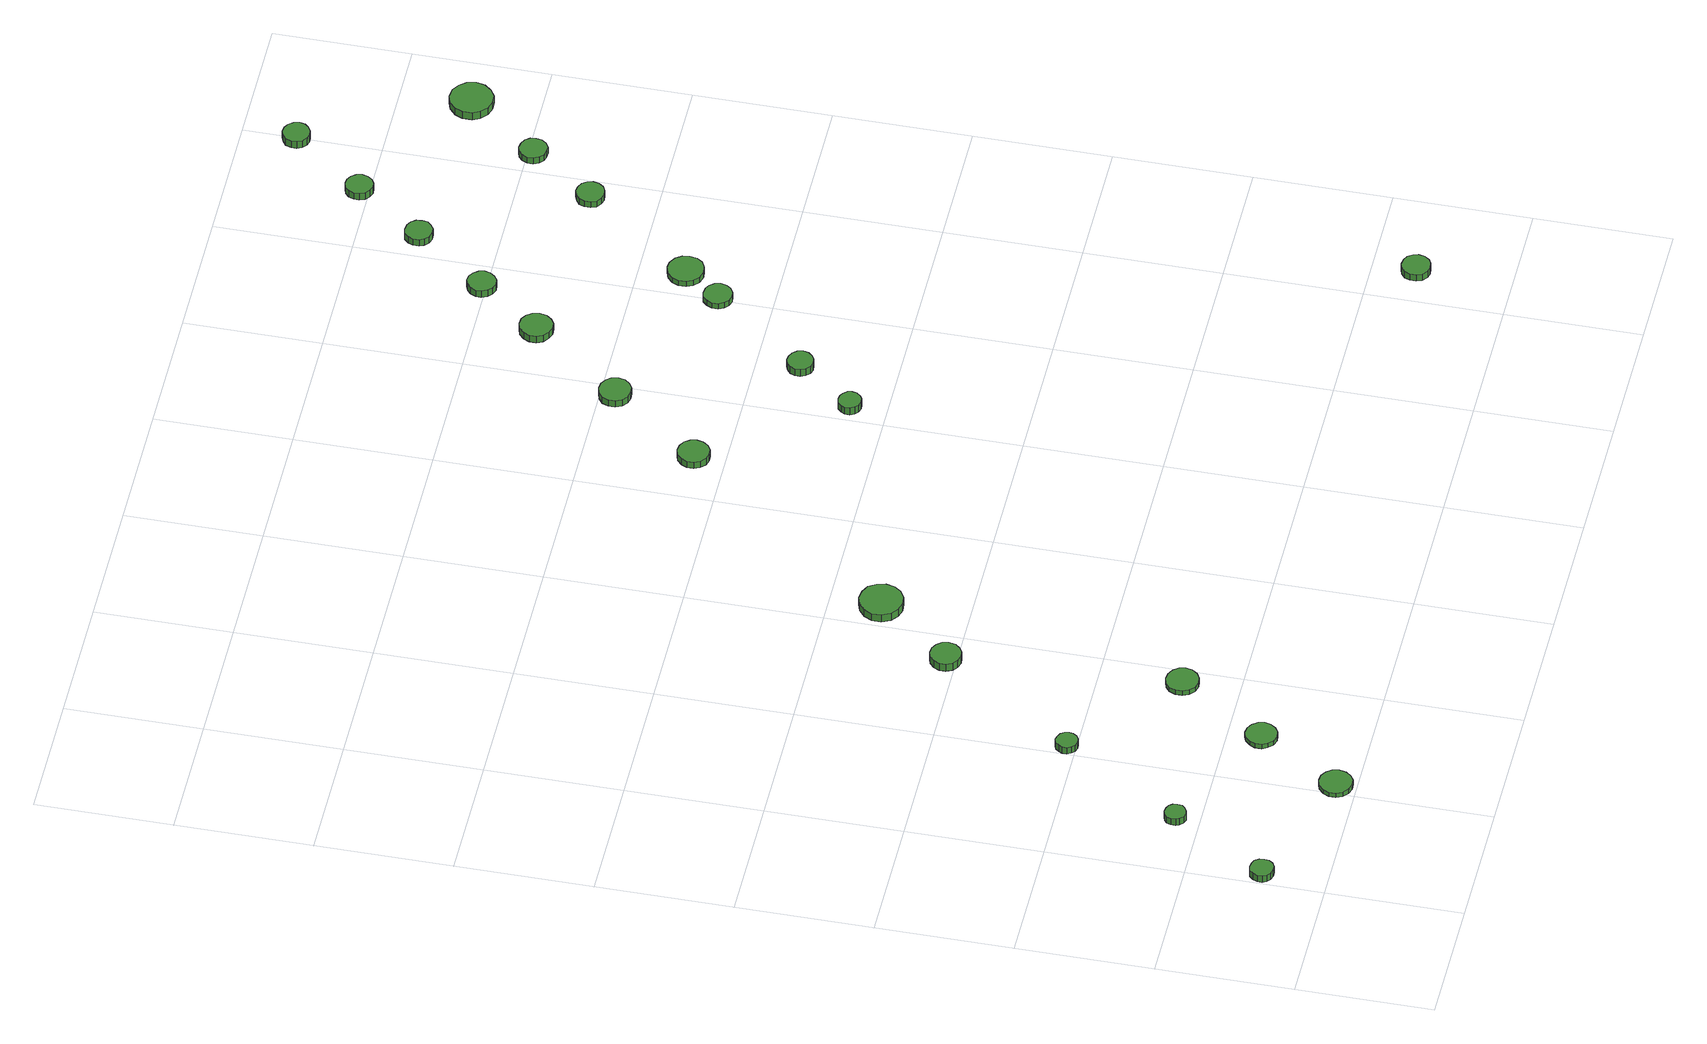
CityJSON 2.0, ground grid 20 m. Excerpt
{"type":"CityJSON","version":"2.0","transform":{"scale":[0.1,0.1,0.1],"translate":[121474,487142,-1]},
"CityObjects":{
"tree1":{"type":"SolitaryVegetationObject","attributes":{"function":"something"},"geometry":[{"type":"MultiSurface","lod":"1","boundaries":[[[0,1,2,3,4,5,6,7,8,9,10,11,12,13,14]],[[15,16,17,18,19,20,21,22,23,24,25,26,27,28,29]],[[0,29,28,1]],[[1,28,27,2]],[[2,27,26,3]],[[3,26,25,4]],[[4,25,24,5]],[[5,24,23,6]],[[6,23,22,7]],[[7,22,21,8]],[[8,21,20,9]],[[9,20,19,10]],[[10,19,18,11]],[[11,18,17,12]],[[12,17,16,13]],[[13,16,15,14]],[[14,15,29,0]]]}]},
"tree2":{"type":"SolitaryVegetationObject","attributes":{"function":"something"},"geometry":[{"type":"MultiSurface","lod":"1","boundaries":[[[30,31,32,33,34,35,36,37,38,39,40,41,42,43,44]],[[45,46,47,48,49,50,51,52,53,54,55,56,57,58,59]],[[30,59,58,31]],[[31,58,57,32]],[[32,57,56,33]],[[33,56,55,34]],[[34,55,54,35]],[[35,54,53,36]],[[36,53,52,37]],[[37,52,51,38]],[[38,51,50,39]],[[39,50,49,40]],[[40,49,48,41]],[[41,48,47,42]],[[42,47,46,43]],[[43,46,45,44]],[[44,45,59,30]]]}]},
"tree3":{"type":"SolitaryVegetationObject","attributes":{"function":"something"},"geometry":[{"type":"MultiSurface","lod":"1","boundaries":[[[60,61,62,63,64,65,66,67,68,69,70,71,72,73,74]],[[75,76,77,78,79,80,81,82,83,84,85,86,87,88,89]],[[60,89,88,61]],[[61,88,87,62]],[[62,87,86,63]],[[63,86,85,64]],[[64,85,84,65]],[[65,84,83,66]],[[66,83,82,67]],[[67,82,81,68]],[[68,81,80,69]],[[69,80,79,70]],[[70,79,78,71]],[[71,78,77,72]],[[72,77,76,73]],[[73,76,75,74]],[[74,75,89,60]]]}]},
"tree4":{"type":"SolitaryVegetationObject","attributes":{"function":"something"},"geometry":[{"type":"MultiSurface","lod":"1","boundaries":[[[90,91,92,93,94,95,96,97,98,99,100,101,102,103,104]],[[105,106,107,108,109,110,111,112,113,114,115,116,117,118,119]],[[90,119,118,91]],[[91,118,117,92]],[[92,117,116,93]],[[93,116,115,94]],[[94,115,114,95]],[[95,114,113,96]],[[96,113,112,97]],[[97,112,111,98]],[[98,111,110,99]],[[99,110,109,100]],[[100,109,108,101]],[[101,108,107,102]],[[102,107,106,103]],[[103,106,105,104]],[[104,105,119,90]]]}]},
"tree5":{"type":"SolitaryVegetationObject","attributes":{"function":"something"},"geometry":[{"type":"MultiSurface","lod":"1","boundaries":[[[120,121,122,123,124,125,126,127,128,129,130,131,132,133,134]],[[135,136,137,138,139,140,141,142,143,144,145,146,147,148,149]],[[120,149,148,121]],[[121,148,147,122]],[[122,147,146,123]],[[123,146,145,124]],[[124,145,144,125]],[[125,144,143,126]],[[126,143,142,127]],[[127,142,141,128]],[[128,141,140,129]],[[129,140,139,130]],[[130,139,138,131]],[[131,138,137,132]],[[132,137,136,133]],[[133,136,135,134]],[[134,135,149,120]]]}]},
"tree6":{"type":"SolitaryVegetationObject","attributes":{"function":"something"},"geometry":[{"type":"MultiSurface","lod":"1","boundaries":[[[150,151,152,153,154,155,156,157,158,159,160,161,162,163,164]],[[165,166,167,168,169,170,171,172,173,174,175,176,177,178,179]],[[150,179,178,151]],[[151,178,177,152]],[[152,177,176,153]],[[153,176,175,154]],[[154,175,174,155]],[[155,174,173,156]],[[156,173,172,157]],[[157,172,171,158]],[[158,171,170,159]],[[159,170,169,160]],[[160,169,168,161]],[[161,168,167,162]],[[162,167,166,163]],[[163,166,165,164]],[[164,165,179,150]]]}]},
"tree7":{"type":"SolitaryVegetationObject","attributes":{"function":"something"},"geometry":[{"type":"MultiSurface","lod":"1","boundaries":[[[180,181,182,183,184,185,186,187,188,189,190,191,192,193,194]],[[195,196,197,198,199,200,201,202,203,204,205,206,207,208,209]],[[180,209,208,181]],[[181,208,207,182]],[[182,207,206,183]],[[183,206,205,184]],[[184,205,204,185]],[[185,204,203,186]],[[186,203,202,187]],[[187,202,201,188]],[[188,201,200,189]],[[189,200,199,190]],[[190,199,198,191]],[[191,198,197,192]],[[192,197,196,193]],[[193,196,195,194]],[[194,195,209,180]]]}]},
"tree8":{"type":"SolitaryVegetationObject","attributes":{"function":"something"},"geometry":[{"type":"MultiSurface","lod":"1","boundaries":[[[210,211,212,213,214,215,216,217,218,219,220,221,222,223,224]],[[225,226,227,228,229,230,231,232,233,234,235,236,237,238,239]],[[210,239,238,211]],[[211,238,237,212]],[[212,237,236,213]],[[213,236,235,214]],[[214,235,234,215]],[[215,234,233,216]],[[216,233,232,217]],[[217,232,231,218]],[[218,231,230,219]],[[219,230,229,220]],[[220,229,228,221]],[[221,228,227,222]],[[222,227,226,223]],[[223,226,225,224]],[[224,225,239,210]]]}]},
"tree9":{"type":"SolitaryVegetationObject","attributes":{"function":"something"},"geometry":[{"type":"MultiSurface","lod":"1","boundaries":[[[240,241,242,243,244,245,246,247,248,249,250,251,252,253,254]],[[255,256,257,258,259,260,261,262,263,264,265,266,267,268,269]],[[240,269,268,241]],[[241,268,267,242]],[[242,267,266,243]],[[243,266,265,244]],[[244,265,264,245]],[[245,264,263,246]],[[246,263,262,247]],[[247,262,261,248]],[[248,261,260,249]],[[249,260,259,250]],[[250,259,258,251]],[[251,258,257,252]],[[252,257,256,253]],[[253,256,255,254]],[[254,255,269,240]]]}]},
"tree10":{"type":"SolitaryVegetationObject","attributes":{"function":"something"},"geometry":[{"type":"MultiSurface","lod":"1","boundaries":[[[270,271,272,273,274,275,276,277,278,279,280,281,282,283,284]],[[285,286,287,288,289,290,291,292,293,294,295,296,297,298,299]],[[270,299,298,271]],[[271,298,297,272]],[[272,297,296,273]],[[273,296,295,274]],[[274,295,294,275]],[[275,294,293,276]],[[276,293,292,277]],[[277,292,291,278]],[[278,291,290,279]],[[279,290,289,280]],[[280,289,288,281]],[[281,288,287,282]],[[282,287,286,283]],[[283,286,285,284]],[[284,285,299,270]]]}]},
"tree11":{"type":"SolitaryVegetationObject","attributes":{"function":"something"},"geometry":[{"type":"MultiSurface","lod":"1","boundaries":[[[300,301,302,303,304,305,306,307,308,309,310,311,312,313,314]],[[315,316,317,318,319,320,321,322,323,324,325,326,327,328,329]],[[300,329,328,301]],[[301,328,327,302]],[[302,327,326,303]],[[303,326,325,304]],[[304,325,324,305]],[[305,324,323,306]],[[306,323,322,307]],[[307,322,321,308]],[[308,321,320,309]],[[309,320,319,310]],[[310,319,318,311]],[[311,318,317,312]],[[312,317,316,313]],[[313,316,315,314]],[[314,315,329,300]]]}]},
"tree12":{"type":"SolitaryVegetationObject","attributes":{"function":"something"},"geometry":[{"type":"MultiSurface","lod":"1","boundaries":[[[330,331,332,333,334,335,336,337,338,339,340,341,342,343,344]],[[345,346,347,348,349,350,351,352,353,354,355,356,357,358,359]],[[330,359,358,331]],[[331,358,357,332]],[[332,357,356,333]],[[333,356,355,334]],[[334,355,354,335]],[[335,354,353,336]],[[336,353,352,337]],[[337,352,351,338]],[[338,351,350,339]],[[339,350,349,340]],[[340,349,348,341]],[[341,348,347,342]],[[342,347,346,343]],[[343,346,345,344]],[[344,345,359,330]]]}]},
"tree13":{"type":"SolitaryVegetationObject","attributes":{"function":"something"},"geometry":[{"type":"MultiSurface","lod":"1","boundaries":[[[360,361,362,363,364,365,366,367,368,369,370,371,372,373,374]],[[375,376,377,378,379,380,381,382,383,384,385,386,387,388,389]],[[360,389,388,361]],[[361,388,387,362]],[[362,387,386,363]],[[363,386,385,364]],[[364,385,384,365]],[[365,384,383,366]],[[366,383,382,367]],[[367,382,381,368]],[[368,381,380,369]],[[369,380,379,370]],[[370,379,378,371]],[[371,378,377,372]],[[372,377,376,373]],[[373,376,375,374]],[[374,375,389,360]]]}]},
"tree14":{"type":"SolitaryVegetationObject","attributes":{"function":"something"},"geometry":[{"type":"MultiSurface","lod":"1","boundaries":[[[390,391,392,393,394,395,396,397,398,399,400,401,402,403,404]],[[405,406,407,408,409,410,411,412,413,414,415,416,417,418,419]],[[390,419,418,391]],[[391,418,417,392]],[[392,417,416,393]],[[393,416,415,394]],[[394,415,414,395]],[[395,414,413,396]],[[396,413,412,397]],[[397,412,411,398]],[[398,411,410,399]],[[399,410,409,400]],[[400,409,408,401]],[[401,408,407,402]],[[402,407,406,403]],[[403,406,405,404]],[[404,405,419,390]]]}]},
"tree15":{"type":"SolitaryVegetationObject","attributes":{"function":"something"},"geometry":[{"type":"MultiSurface","lod":"1","boundaries":[[[420,421,422,423,424,425,426,427,428,429,430,431,432,433,434]],[[435,436,437,438,439,440,441,442,443,444,445,446,447,448,449]],[[420,449,448,421]],[[421,448,447,422]],[[422,447,446,423]],[[423,446,445,424]],[[424,445,444,425]],[[425,444,443,426]],[[426,443,442,427]],[[427,442,441,428]],[[428,441,440,429]],[[429,440,439,430]],[[430,439,438,431]],[[431,438,437,432]],[[432,437,436,433]],[[433,436,435,434]],[[434,435,449,420]]]}]},
"tree16":{"type":"SolitaryVegetationObject","attributes":{"function":"something"},"geometry":[{"type":"MultiSurface","lod":"1","boundaries":[[[450,451,452,453,454,455,456,457,458,459,460,461,462,463,464]],[[465,466,467,468,469,470,471,472,473,474,475,476,477,478,479]],[[450,479,478,451]],[[451,478,477,452]],[[452,477,476,453]],[[453,476,475,454]],[[454,475,474,455]],[[455,474,473,456]],[[456,473,472,457]],[[457,472,471,458]],[[458,471,470,459]],[[459,470,469,460]],[[460,469,468,461]],[[461,468,467,462]],[[462,467,466,463]],[[463,466,465,464]],[[464,465,479,450]]]}]},
"tree17":{"type":"SolitaryVegetationObject","attributes":{"function":"something"},"geometry":[{"type":"MultiSurface","lod":"1","boundaries":[[[480,481,482,483,484,485,486,487,488,489,490,491,492,493,494]],[[495,496,497,498,499,500,501,502,503,504,505,506,507,508,509]],[[480,509,508,481]],[[481,508,507,482]],[[482,507,506,483]],[[483,506,505,484]],[[484,505,504,485]],[[485,504,503,486]],[[486,503,502,487]],[[487,502,501,488]],[[488,501,500,489]],[[489,500,499,490]],[[490,499,498,491]],[[491,498,497,492]],[[492,497,496,493]],[[493,496,495,494]],[[494,495,509,480]]]}]},
"tree18":{"type":"SolitaryVegetationObject","attributes":{"function":"something"},"geometry":[{"type":"MultiSurface","lod":"1","boundaries":[[[510,511,512,513,514,515,516,517,518,519,520,521,522,523,524]],[[525,526,527,528,529,530,531,532,533,534,535,536,537,538,539]],[[510,539,538,511]],[[511,538,537,512]],[[512,537,536,513]],[[513,536,535,514]],[[514,535,534,515]],[[515,534,533,516]],[[516,533,532,517]],[[517,532,531,518]],[[518,531,530,519]],[[519,530,529,520]],[[520,529,528,521]],[[521,528,527,522]],[[522,527,526,523]],[[523,526,525,524]],[[524,525,539,510]]]}]},
"tree19":{"type":"SolitaryVegetationObject","attributes":{"function":"something"},"geometry":[{"type":"MultiSurface","lod":"1","boundaries":[[[540,541,542,543,544,545,546,547,548,549,550,551,552,553,554]],[[555,556,557,558,559,560,561,562,563,564,565,566,567,568,569]],[[540,569,568,541]],[[541,568,567,542]],[[542,567,566,543]],[[543,566,565,544]],[[544,565,564,545]],[[545,564,563,546]],[[546,563,562,547]],[[547,562,561,548]],[[548,561,560,549]],[[549,560,559,550]],[[550,559,558,551]],[[551,558,557,552]],[[552,557,556,553]],[[553,556,555,554]],[[554,555,569,540]]]}]},
"tree20":{"type":"SolitaryVegetationObject","attributes":{"function":"something"},"geometry":[{"type":"MultiSurface","lod":"1","boundaries":[[[570,571,572,573,574,575,576,577,578,579,580,581,582,583,584]],[[585,586,587,588,589,590,591,592,593,594,595,596,597,598,599]],[[570,599,598,571]],[[571,598,597,572]],[[572,597,596,573]],[[573,596,595,574]],[[574,595,594,575]],[[575,594,593,576]],[[576,593,592,577]],[[577,592,591,578]],[[578,591,590,579]],[[579,590,589,580]],[[580,589,588,581]],[[581,588,587,582]],[[582,587,586,583]],[[583,586,585,584]],[[584,585,599,570]]]}]},
"tree21":{"type":"SolitaryVegetationObject","attributes":{"function":"something"},"geometry":[{"type":"MultiSurface","lod":"1","boundaries":[[[600,601,602,603,604,605,606,607,608,609,610,611,612,613,614]],[[615,616,617,618,619,620,621,622,623,624,625,626,627,628,629]],[[600,629,628,601]],[[601,628,627,602]],[[602,627,626,603]],[[603,626,625,604]],[[604,625,624,605]],[[605,624,623,606]],[[606,623,622,607]],[[607,622,621,608]],[[608,621,620,609]],[[609,620,619,610]],[[610,619,618,611]],[[611,618,617,612]],[[612,617,616,613]],[[613,616,615,614]],[[614,615,629,600]]]}]},
"tree22":{"type":"SolitaryVegetationObject","attributes":{"function":"something"},"geometry":[{"type":"MultiSurface","lod":"1","boundaries":[[[630,631,632,633,634,635,636,637,638,639,640,641,642,643,644]],[[645,646,647,648,649,650,651,652,653,654,655,656,657,658,659]],[[630,659,658,631]],[[631,658,657,632]],[[632,657,656,633]],[[633,656,655,634]],[[634,655,654,635]],[[635,654,653,636]],[[636,653,652,637]],[[637,652,651,638]],[[638,651,650,639]],[[639,650,649,640]],[[640,649,648,641]],[[641,648,647,642]],[[642,647,646,643]],[[643,646,645,644]],[[644,645,659,630]]]}]},
"tree23":{"type":"SolitaryVegetationObject","attributes":{"function":"something"},"geometry":[{"type":"MultiSurface","lod":"1","boundaries":[[[660,661,662,663,664,665,666,667,668,669,670,671,672,673,674]],[[675,676,677,678,679,680,681,682,683,684,685,686,687,688,689]],[[660,689,688,661]],[[661,688,687,662]],[[662,687,686,663]],[[663,686,685,664]],[[664,685,684,665]],[[665,684,683,666]],[[666,683,682,667]],[[667,682,681,668]],[[668,681,680,669]],[[669,680,679,670]],[[670,679,678,671]],[[671,678,677,672]],[[672,677,676,673]],[[673,676,675,674]],[[674,675,689,660]]]}]}
},
"vertices":[
[38,94,18],[37,101,18],[33,107,18],[26,110,18],[19,111,18],[12,109,18],[7,104,18],[4,97,18],[4,90,18],[7,84,18],[12,79,18],[19,77,18],[26,77,18],[33,81,18],[37,87,18],[37,87,6],[33,81,6],[26,77,6],[19,77,6],[12,79,6],[7,84,6],[4,90,6],[4,97,6],[7,104,6],[12,109,6],[19,111,6],[26,110,6],[33,107,6],[37,101,6],[38,94,6],
[122,236,18],[121,242,18],[117,247,18],[111,250,18],[105,251,18],[99,249,18],[94,245,18],[92,239,18],[92,232,18],[94,227,18],[99,222,18],[105,220,18],[111,221,18],[117,224,18],[121,229,18],[121,229,6],[117,224,6],[111,221,6],[105,220,6],[99,222,6],[94,227,6],[92,232,6],[92,239,6],[94,245,6],[99,249,6],[105,251,6],[111,250,6],[117,247,6],[121,242,6],[122,236,6],
[241,30,14],[239,40,14],[233,48,14],[225,53,14],[215,54,14],[206,51,14],[198,44,14],[194,35,14],[194,25,14],[198,16,14],[206,9,14],[215,6,14],[225,7,14],[233,12,14],[239,20,14],[239,20,6],[233,12,6],[225,7,6],[215,6,6],[206,9,6],[198,16,6],[194,25,6],[194,35,6],[198,44,6],[206,51,6],[215,54,6],[225,53,6],[233,48,6],[239,40,6],[241,30,6],
[314,152,14],[312,161,14],[306,169,14],[298,174,14],[289,175,14],[280,172,14],[273,165,14],[269,157,14],[269,147,14],[273,139,14],[280,132,14],[289,129,14],[298,130,14],[306,135,14],[312,143,14],[312,143,6],[306,135,6],[298,130,6],[289,129,6],[280,132,6],[273,139,6],[269,147,6],[269,157,6],[273,165,6],[280,172,6],[289,175,6],[298,174,6],[306,169,6],[312,161,6],[314,152,6],
[233,414,18],[232,420,18],[228,426,18],[222,429,18],[216,430,18],[209,428,18],[205,423,18],[202,417,18],[202,411,18],[205,405,18],[209,400,18],[216,398,18],[222,399,18],[228,402,18],[232,408,18],[232,408,6],[228,402,6],[222,399,6],[216,398,6],[209,400,6],[205,405,6],[202,411,6],[202,417,6],[205,423,6],[209,428,6],[216,430,6],[222,429,6],[228,426,6],[232,420,6],[233,414,6],
[399,283,14],[397,292,14],[391,300,14],[382,305,14],[373,306,14],[363,303,14],[356,297,14],[352,288,14],[352,278,14],[356,269,14],[363,262,14],[373,259,14],[382,260,14],[391,265,14],[397,273,14],[397,273,6],[391,265,6],[382,260,6],[373,259,6],[363,262,6],[356,269,6],[352,278,6],[352,288,6],[356,297,6],[363,303,6],[373,306,6],[382,305,6],[391,300,6],[397,292,6],[399,283,6],
[375,616,20],[373,625,20],[367,632,20],[359,637,20],[350,638,20],[341,635,20],[334,629,20],[330,620,20],[330,611,20],[334,602,20],[341,596,20],[350,593,20],[359,594,20],[367,599,20],[373,606,20],[373,606,7],[367,599,7],[359,594,7],[350,593,7],[341,596,7],[334,602,7],[330,611,7],[330,620,7],[334,629,7],[341,635,7],[350,638,7],[359,637,7],[367,632,7],[373,625,7],[375,616,7],
[467,725,25],[464,738,25],[457,749,25],[445,755,25],[432,757,25],[420,753,25],[410,744,25],[404,732,25],[404,719,25],[410,706,25],[420,698,25],[432,694,25],[445,695,25],[457,702,25],[464,712,25],[464,712,12],[457,702,12],[445,695,12],[432,694,12],[420,698,12],[410,706,12],[404,719,12],[404,732,12],[410,744,12],[420,753,12],[432,757,12],[445,755,12],[457,749,12],[464,738,12],[467,725,12],
[702,1045,21],[700,1054,21],[695,1062,21],[686,1067,21],[677,1068,21],[668,1065,21],[661,1058,21],[657,1050,21],[657,1040,21],[661,1032,21],[668,1025,21],[677,1022,21],[686,1023,21],[695,1028,21],[700,1036,21],[700,1036,9],[695,1028,9],[686,1023,9],[677,1022,9],[668,1025,9],[661,1032,9],[657,1040,9],[657,1050,9],[661,1058,9],[668,1065,9],[677,1068,9],[686,1067,9],[695,1062,9],[700,1054,9],[702,1045,9],
[839,853,25],[838,859,25],[833,865,25],[828,868,25],[821,869,25],[814,867,25],[809,862,25],[806,856,25],[806,849,25],[809,843,25],[814,838,25],[821,836,25],[828,837,25],[833,840,25],[838,846,25],[838,846,12],[833,840,12],[828,837,12],[821,836,12],[814,838,12],[809,843,12],[806,849,12],[806,856,12],[809,862,12],[814,867,12],[821,869,12],[828,868,12],[833,865,12],[838,859,12],[839,853,12],
[806,1179,18],[804,1189,18],[798,1196,18],[790,1201,18],[780,1202,18],[771,1199,18],[763,1193,18],[759,1184,18],[759,1174,18],[763,1165,18],[771,1159,18],[780,1156,18],[790,1157,18],[798,1162,18],[804,1169,18],[804,1169,6],[798,1162,6],[790,1157,6],[780,1156,6],[771,1159,6],[763,1165,6],[759,1174,6],[759,1184,6],[763,1193,6],[771,1199,6],[780,1202,6],[790,1201,6],[798,1196,6],[804,1189,6],[806,1179,6],
[912,938,19],[910,946,19],[905,952,19],[898,956,19],[890,957,19],[883,954,19],[877,949,19],[874,942,19],[874,934,19],[877,927,19],[883,921,19],[890,919,19],[898,920,19],[905,924,19],[910,930,19],[910,930,6],[905,924,6],[898,920,6],[890,919,6],[883,921,6],[877,927,6],[874,934,6],[874,942,6],[877,949,6],[883,954,6],[890,957,6],[898,956,6],[905,952,6],[910,946,6],[912,938,6],
[911,1314,18],[909,1324,18],[903,1332,18],[895,1337,18],[885,1338,18],[876,1335,18],[868,1328,18],[864,1319,18],[864,1309,18],[868,1300,18],[876,1294,18],[885,1290,18],[895,1291,18],[903,1296,18],[909,1304,18],[909,1304,6],[903,1296,6],[895,1291,6],[885,1290,6],[876,1294,6],[868,1300,6],[864,1309,6],[864,1319,6],[868,1328,6],[876,1335,6],[885,1338,6],[895,1337,6],[903,1332,6],[909,1324,6],[911,1314,6],
[1277,137,24],[1275,145,24],[1270,152,24],[1263,156,24],[1254,157,24],[1246,155,24],[1239,149,24],[1236,141,24],[1236,132,24],[1239,124,24],[1246,118,24],[1254,116,24],[1263,117,24],[1270,121,24],[1275,128,24],[1275,128,12],[1270,121,12],[1263,117,12],[1254,116,12],[1246,118,12],[1239,124,12],[1236,132,12],[1236,141,12],[1239,149,12],[1246,155,12],[1254,157,12],[1263,156,12],[1270,152,12],[1275,145,12],[1277,137,12],
[1025,1080,16],[1023,1088,16],[1018,1095,16],[1011,1099,16],[1002,1100,16],[994,1098,16],[988,1092,16],[984,1084,16],[984,1075,16],[988,1067,16],[994,1061,16],[1002,1059,16],[1011,1060,16],[1018,1064,16],[1023,1071,16],[1023,1071,6],[1018,1064,6],[1011,1060,6],[1002,1059,6],[994,1061,6],[988,1067,6],[984,1075,6],[984,1084,6],[988,1092,6],[994,1098,6],[1002,1100,6],[1011,1099,6],[1018,1095,6],[1023,1088,6],[1025,1080,6],
[979,1407,18],[977,1415,18],[972,1422,18],[965,1427,18],[956,1428,18],[948,1425,18],[942,1419,18],[938,1411,18],[938,1403,18],[942,1395,18],[948,1389,18],[956,1386,18],[965,1387,18],[972,1392,18],[977,1399,18],[977,1399,6],[972,1392,6],[965,1387,6],[956,1386,6],[948,1389,6],[942,1395,6],[938,1403,6],[938,1411,6],[942,1419,6],[948,1425,6],[956,1428,6],[965,1427,6],[972,1422,6],[977,1415,6],[979,1407,6],
[1070,1134,16],[1068,1144,16],[1062,1153,16],[1052,1159,16],[1042,1160,16],[1031,1156,16],[1023,1149,16],[1019,1139,16],[1019,1128,16],[1023,1119,16],[1031,1111,16],[1042,1108,16],[1052,1109,16],[1062,1114,16],[1068,1123,16],[1068,1123,6],[1062,1114,6],[1052,1109,6],[1042,1108,6],[1031,1111,6],[1023,1119,6],[1019,1128,6],[1019,1139,6],[1023,1149,6],[1031,1156,6],[1042,1160,6],[1052,1159,6],[1062,1153,6],[1068,1144,6],[1070,1134,6],
[1061,1514,18],[1060,1522,18],[1055,1529,18],[1048,1533,18],[1039,1534,18],[1031,1532,18],[1025,1526,18],[1022,1519,18],[1022,1510,18],[1025,1503,18],[1031,1497,18],[1039,1495,18],[1048,1495,18],[1055,1500,18],[1060,1506,18],[1060,1506,6],[1055,1500,6],[1048,1495,6],[1039,1495,6],[1031,1497,6],[1025,1503,6],[1022,1510,6],[1022,1519,6],[1025,1526,6],[1031,1532,6],[1039,1534,6],[1048,1533,6],[1055,1529,6],[1060,1522,6],[1061,1514,6],
[1189,1297,17],[1187,1305,17],[1182,1312,17],[1174,1316,17],[1166,1317,17],[1158,1314,17],[1151,1309,17],[1148,1301,17],[1148,1292,17],[1151,1284,17],[1158,1279,17],[1166,1276,17],[1174,1277,17],[1182,1281,17],[1187,1288,17],[1187,1288,6],[1182,1281,6],[1174,1277,6],[1166,1276,6],[1158,1279,6],[1151,1284,6],[1148,1292,6],[1148,1301,6],[1151,1309,6],[1158,1314,6],[1166,1317,6],[1174,1316,6],[1182,1312,6],[1187,1305,6],[1189,1297,6],
[1135,1615,18],[1133,1623,18],[1128,1630,18],[1121,1634,18],[1113,1635,18],[1105,1632,18],[1099,1627,18],[1096,1619,18],[1096,1611,18],[1099,1603,18],[1105,1598,18],[1113,1595,18],[1121,1596,18],[1128,1600,18],[1133,1607,18],[1133,1607,6],[1128,1600,6],[1121,1596,6],[1113,1595,6],[1105,1598,6],[1099,1603,6],[1096,1611,6],[1096,1619,6],[1099,1627,6],[1105,1632,6],[1113,1635,6],[1121,1634,6],[1128,1630,6],[1133,1623,6],[1135,1615,6],
[1258,1393,17],[1257,1401,17],[1252,1408,17],[1244,1412,17],[1236,1413,17],[1228,1411,17],[1222,1405,17],[1218,1397,17],[1218,1389,17],[1222,1381,17],[1228,1375,17],[1236,1373,17],[1244,1373,17],[1252,1378,17],[1257,1385,17],[1257,1385,6],[1252,1378,6],[1244,1373,6],[1236,1373,6],[1228,1375,6],[1222,1381,6],[1218,1389,6],[1218,1397,6],[1222,1405,6],[1228,1411,6],[1236,1413,6],[1244,1412,6],[1252,1408,6],[1257,1401,6],[1258,1393,6],
[1213,1721,25],[1211,1729,25],[1206,1736,25],[1199,1740,25],[1191,1741,25],[1184,1738,25],[1177,1733,25],[1174,1725,25],[1174,1717,25],[1177,1710,25],[1184,1704,25],[1191,1702,25],[1199,1703,25],[1206,1707,25],[1211,1713,25],[1211,1713,12],[1206,1707,12],[1199,1703,12],[1191,1702,12],[1184,1704,12],[1177,1710,12],[1174,1717,12],[1174,1725,12],[1177,1733,12],[1184,1738,12],[1191,1741,12],[1199,1740,12],[1206,1736,12],[1211,1729,12],[1213,1721,12],
[1350,1498,19],[1347,1511,19],[1339,1521,19],[1328,1528,19],[1315,1529,19],[1303,1525,19],[1293,1516,19],[1288,1505,19],[1288,1491,19],[1293,1480,19],[1303,1471,19],[1315,1467,19],[1328,1468,19],[1339,1475,19],[1347,1485,19],[1347,1485,6],[1339,1475,6],[1328,1468,6],[1315,1467,6],[1303,1471,6],[1293,1480,6],[1288,1491,6],[1288,1505,6],[1293,1516,6],[1303,1525,6],[1315,1529,6],[1328,1528,6],[1339,1521,6],[1347,1511,6],[1350,1498,6]
]}
